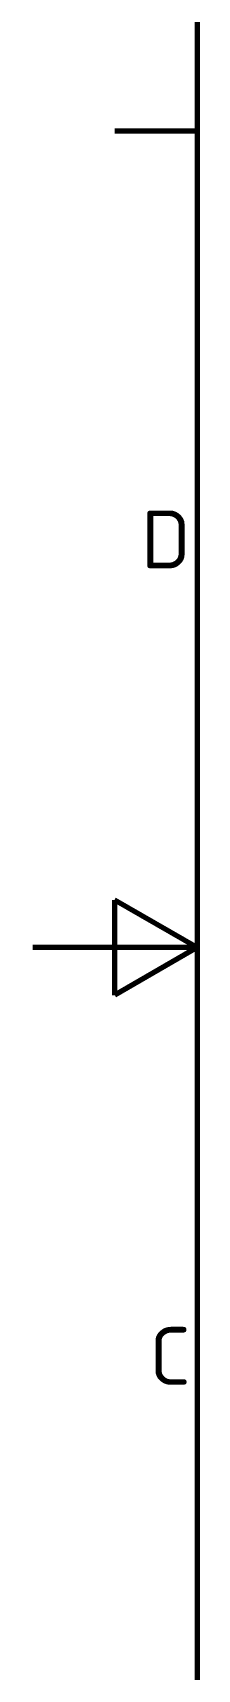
# Model space of a CAD drawing. Header units: millimetres. Extents: x -20 to 3500, y -209 to 1208.
# Drawn here: x -20 to 20, y 419 to 815.9 of the extents above; entities that cross this region are included whole.
import ezdxf

# ---------------------------------------------------------------- set-up
doc = ezdxf.new("R2010")
doc.units = ezdxf.units.MM
doc.header["$LTSCALE"] = 4
doc.layers.add('Rahmen (ISO)', color=7, linetype='Continuous', lineweight=70)
doc.layers.add('Symbol (ISO)', color=7, linetype='Continuous', lineweight=25)
doc.styles.add('Notiztext (DIN)', font='isocpeur.ttf')

# ---------------------------------------------------------------- blocks, each defined once
blk = doc.blocks.new('Ränder BFE_Rahmen')
at = {"layer": 'Rahmen (ISO)'}
for p, q in [((5, 292), (5, 5)), ((5, 198), (0, 198)), ((0, 145.613), (0, 151.387)), ((5, 148.5), (0, 151.387)), ((5, 148.5), (-5, 148.5)), ((5, 148.5), (0, 145.613))]:
    blk.add_line(p, q, dxfattribs=at)
at = {"layer": 'Symbol (ISO)', "char_height": 3.5, "attachment_point": 6, "style": 'Notiztext (DIN)'}
for s, insert in [('D', (4.6, 173.25)), ('C', (4.6, 123.75))]:
    blk.add_mtext(s, dxfattribs=dict(at, insert=insert))

msp = doc.modelspace()

# ---------------------------------------------------------------- block references
at = {"xscale": 4, "yscale": 4, "zscale": 4}
msp.add_blockref('Ränder BFE_Rahmen', (0, 0), dxfattribs=at)

doc.saveas('drawing.dxf')
